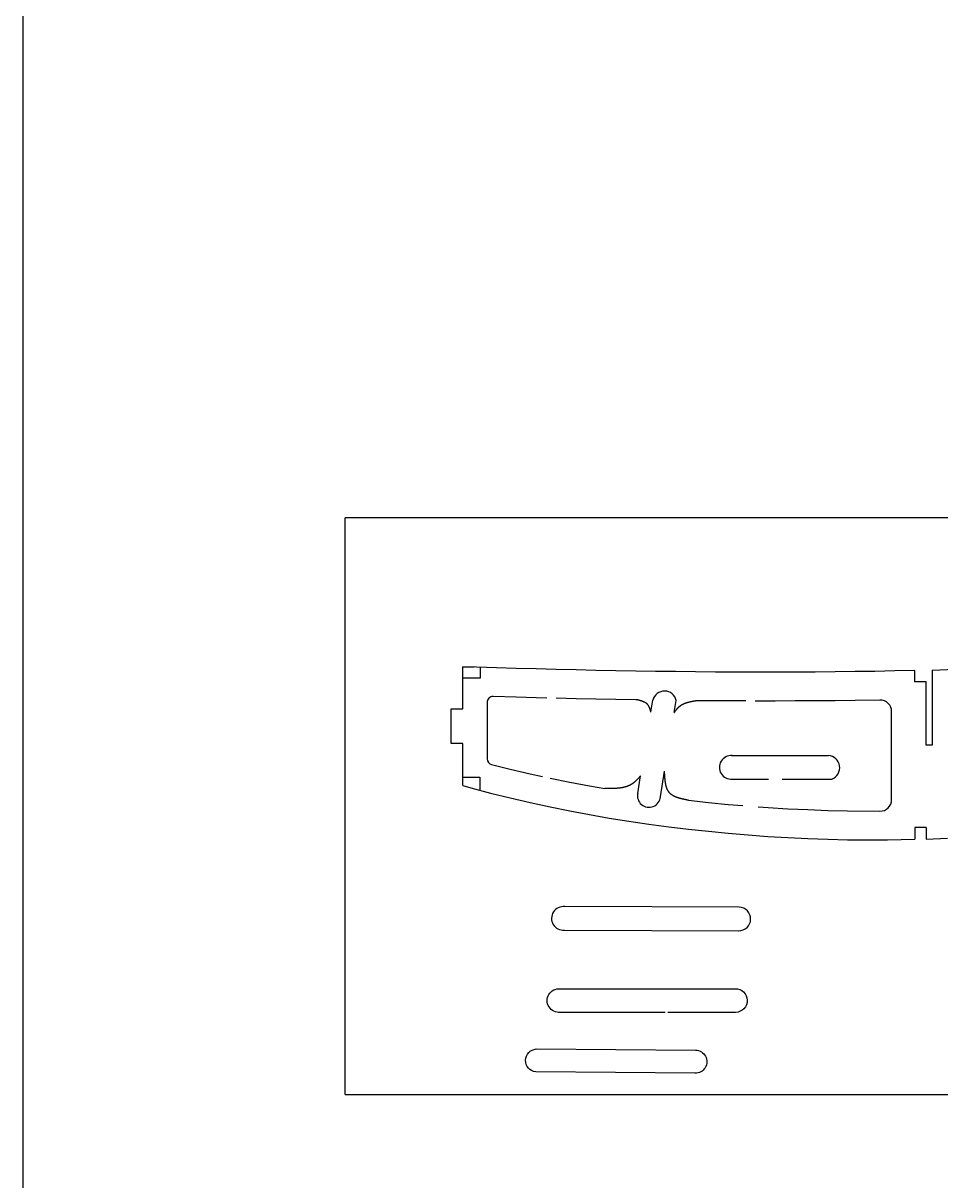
# Model space of a CAD drawing. Header units: inches. Extents: x 2105 to 3676, y -593 to 929.
# Drawn here: x 2104.8 to 2263.9, y 527.5 to 728.3 of the extents above; entities that cross this region are included whole.
import ezdxf

# ---------------------------------------------------------------- set-up
doc = ezdxf.new("R2010")
doc.units = ezdxf.units.IN
doc.header["$MEASUREMENT"] = 0
doc.layers.add('7', color=7, linetype='Continuous')

msp = doc.modelspace()

# ---------------------------------------------------------------- linework, layer by layer
at = {"color": 7}
for p, q in [((2160.59, 542.51), (2160.62, 642.51)), ((3160.59, 642.51), (2160.62, 642.51)), ((2180.98, 609.38), (2180.99, 616.69)), ((2180.99, 616.69), (2182.99, 616.69)), ((2183.99, 616.69), (2183.99, 614.69)), ((2183.99, 614.69), (2180.99, 614.69)), ((2259.36, 614.04), (2259.36, 616.04)), ((2262.36, 616.08), (2262.36, 603.08)), ((2261.36, 614.04), (2259.36, 614.04)), ((2261.36, 603.08), (2261.36, 614.04)), ((2213.63, 608.79), (2213.97, 610.88)), ((2217.66, 608.74), (2218, 610.82)), ((2178.98, 603.38), (2178.98, 609.38)), ((2178.98, 609.38), (2180.98, 609.38)), ((2180.98, 603.38), (2178.98, 603.38)), ((2180.98, 596.07), (2180.98, 603.38)), ((2262.36, 603.08), (2261.36, 603.08)), ((2227.58, 601.27), (2244.4, 601.29)), ((2215.27, 594.13), (2215.99, 598.56)), ((2180.98, 597.52), (2183.98, 597.52)), ((2183.98, 597.52), (2183.98, 595.26)), ((2211.32, 594.68), (2211.82, 597.77)), ((2227.68, 597.18), (2233.99, 597.19)), ((2236.35, 597.19), (2245.02, 597.2)), ((2261.35, 588.79), (2259.35, 588.79)), ((2259.35, 588.79), (2259.35, 586.79)), ((2261.35, 588.79), (2261.35, 586.79)), ((2160.59, 542.51), (3160.59, 542.51))]:
    msp.add_line(p, q, dxfattribs=at)
at = {"color": 3}
msp.add_lwpolyline([(2104.77, 929.05), (3675.61, 929.05), (3675.61, -588.86), (2104.77, -592.65)], close=True, dxfattribs=at)
at = {"color": 7}
for points in [[(2228.82, 570.89, 1), (2228.92, 574.97), (2198.67, 575.08, 1.103481), (2198.61, 571), (2228.86, 570.89)], [(2216.06, 556.74), (2197.91, 556.74, -1.103481), (2197.87, 560.84), (2228.26, 560.85)], [(2228.22, 560.85, -1), (2228.31, 556.75), (2216.57, 556.74)], [(2221.3, 546.19), (2193.64, 546.41, -0.901358), (2193.72, 550.4), (2221.37, 550.19, -1), (2221.26, 546.19)]]:
    msp.add_lwpolyline(points, format="xyb", dxfattribs=at)
for points in [[(2213.63, 608.79, 0), (2213.62, 608.81, 0), (2213.62, 608.83, 0), (2213.61, 608.85, 0), (2213.6, 608.87, 0), (2213.6, 608.9, 0), (2213.59, 608.92, 0), (2213.59, 608.94, 0), (2213.58, 608.96, 0), (2213.57, 608.98, 0), (2213.57, 609, 0), (2213.56, 609.02, 0), (2213.56, 609.05, 0), (2213.55, 609.07, 0), (2213.54, 609.09, 0), (2213.54, 609.11, 0), (2213.53, 609.13, 0), (2213.52, 609.15, 0), (2213.52, 609.17, 0), (2213.51, 609.19, 0), (2213.5, 609.21, 0), (2213.5, 609.23, 0), (2213.49, 609.26, 0), (2213.49, 609.28, 0), (2213.48, 609.3, 0), (2213.47, 609.32, 0), (2213.46, 609.34, 0), (2213.46, 609.36, 0), (2213.45, 609.38, 0), (2213.44, 609.4, 0), (2213.44, 609.42, 0), (2213.43, 609.44, 0), (2213.42, 609.46, 0), (2213.41, 609.48, 0), (2213.41, 609.5, 0), (2213.4, 609.52, 0), (2213.39, 609.54, 0), (2213.38, 609.56, 0), (2213.38, 609.58, 0), (2213.37, 609.6, 0), (2213.36, 609.62, 0), (2213.35, 609.64, 0), (2213.34, 609.65, 0), (2213.33, 609.67, 0), (2213.33, 609.69, 0), (2213.32, 609.71, 0), (2213.31, 609.73, 0), (2213.3, 609.75, 0), (2213.29, 609.77, 0), (2213.28, 609.78, 0), (2213.27, 609.8, 0), (2213.26, 609.82, 0), (2213.25, 609.84, 0), (2213.24, 609.86, 0), (2213.23, 609.87, 0), (2213.22, 609.89, 0), (2213.21, 609.91, 0), (2213.2, 609.92, 0), (2213.19, 609.94, 0), (2213.18, 609.96, 0), (2213.17, 609.97, 0), (2213.16, 609.99, 0), (2213.15, 610.01, 0), (2213.13, 610.02, 0), (2213.12, 610.04, 0), (2213.11, 610.05, 0), (2213.1, 610.07, 0), (2213.09, 610.08, 0), (2213.07, 610.1, 0), (2213.06, 610.11, 0), (2213.05, 610.13, 0), (2213.03, 610.14, 0), (2213.02, 610.16, 0), (2213.01, 610.17, 0), (2212.99, 610.19, 0), (2212.98, 610.2, 0), (2212.97, 610.21, 0), (2212.95, 610.23, 0), (2212.94, 610.24, 0), (2212.92, 610.25, 0), (2212.91, 610.27, 0), (2212.89, 610.28, 0), (2212.88, 610.29, 0), (2212.86, 610.3, 0), (2212.85, 610.32, 0), (2212.83, 610.33, 0), (2212.82, 610.34, 0), (2212.8, 610.35, 0), (2212.78, 610.36, 0), (2212.77, 610.37, 0), (2212.75, 610.39, 0), (2212.73, 610.4, 0), (2212.72, 610.41, 0), (2212.7, 610.42, 0), (2212.68, 610.43, 0), (2212.67, 610.44, 0), (2212.65, 610.45, 0), (2212.63, 610.46, 0), (2212.61, 610.47, 0), (2212.6, 610.48, 0), (2212.58, 610.49, 0), (2212.56, 610.5, 0), (2212.54, 610.51, 0), (2212.52, 610.52, 0), (2212.51, 610.53, 0), (2212.49, 610.54, 0), (2212.47, 610.55, 0), (2212.45, 610.55, 0), (2212.43, 610.56, 0), (2212.41, 610.57, 0), (2212.39, 610.58, 0), (2212.37, 610.59, 0), (2212.35, 610.6, 0), (2212.34, 610.61, 0), (2212.32, 610.61, 0), (2212.3, 610.62, 0), (2212.28, 610.63, 0), (2212.26, 610.64, 0), (2212.24, 610.65, 0), (2212.22, 610.65, 0), (2212.2, 610.66, 0), (2212.18, 610.67, 0), (2212.16, 610.68, 0), (2212.14, 610.68, 0), (2212.12, 610.69, 0), (2212.09, 610.7, 0), (2212.07, 610.71, 0), (2212.05, 610.71, 0), (2212.03, 610.72, 0), (2212.01, 610.73, 0), (2211.99, 610.73, 0), (2211.97, 610.74, 0), (2211.95, 610.75, 0), (2211.93, 610.75, 0), (2211.91, 610.76, 0), (2211.89, 610.77, 0), (2211.86, 610.77, 0), (2211.84, 610.78, 0), (2211.82, 610.79, 0), (2211.8, 610.79, 0), (2211.78, 610.8, 0), (2211.76, 610.81, 0), (2211.74, 610.81, 0), (2211.71, 610.82, 0), (2211.69, 610.83, 0), (2211.67, 610.83, 0), (2211.65, 610.84, 0), (2211.63, 610.84, 0), (2211.61, 610.85, 0), (2211.58, 610.86, 0), (2211.56, 610.86, 0), (2211.54, 610.87, 0), (2211.52, 610.87, 0), (2211.5, 610.88, 0), (2211.47, 610.89, 0), (2211.45, 610.89, 0), (2211.43, 610.9, 0), (2211.41, 610.9, 0), (2211.39, 610.91, 0), (2211.37, 610.92, 0)], [(2217.66, 608.74, 0), (2217.68, 608.77, 0), (2217.69, 608.79, 0), (2217.71, 608.81, 0), (2217.73, 608.83, 0), (2217.74, 608.86, 0), (2217.76, 608.88, 0), (2217.78, 608.9, 0), (2217.79, 608.92, 0), (2217.81, 608.95, 0), (2217.83, 608.97, 0), (2217.85, 608.99, 0), (2217.86, 609.01, 0), (2217.88, 609.04, 0), (2217.9, 609.06, 0), (2217.91, 609.08, 0), (2217.93, 609.1, 0), (2217.95, 609.12, 0), (2217.97, 609.15, 0), (2217.98, 609.17, 0), (2218, 609.19, 0), (2218.02, 609.21, 0), (2218.03, 609.23, 0), (2218.05, 609.25, 0), (2218.07, 609.28, 0), (2218.09, 609.3, 0), (2218.1, 609.32, 0), (2218.12, 609.34, 0), (2218.14, 609.36, 0), (2218.16, 609.38, 0), (2218.18, 609.4, 0), (2218.19, 609.42, 0), (2218.21, 609.44, 0), (2218.23, 609.46, 0), (2218.25, 609.48, 0), (2218.27, 609.5, 0), (2218.29, 609.53, 0), (2218.3, 609.54, 0), (2218.32, 609.56, 0), (2218.34, 609.58, 0), (2218.36, 609.6, 0), (2218.38, 609.62, 0), (2218.4, 609.64, 0), (2218.42, 609.66, 0), (2218.44, 609.68, 0), (2218.46, 609.7, 0), (2218.48, 609.72, 0), (2218.49, 609.74, 0), (2218.51, 609.75, 0), (2218.53, 609.77, 0), (2218.55, 609.79, 0), (2218.57, 609.81, 0), (2218.6, 609.82, 0), (2218.62, 609.84, 0), (2218.64, 609.86, 0), (2218.66, 609.87, 0), (2218.68, 609.89, 0), (2218.7, 609.91, 0), (2218.72, 609.92, 0), (2218.74, 609.94, 0), (2218.76, 609.96, 0), (2218.78, 609.97, 0), (2218.81, 609.99, 0), (2218.83, 610, 0), (2218.85, 610.02, 0), (2218.87, 610.03, 0), (2218.89, 610.04, 0), (2218.92, 610.06, 0), (2218.94, 610.07, 0), (2218.96, 610.09, 0), (2218.98, 610.1, 0), (2219.01, 610.11, 0), (2219.03, 610.13, 0), (2219.05, 610.14, 0), (2219.08, 610.15, 0), (2219.1, 610.16, 0), (2219.12, 610.18, 0), (2219.15, 610.19, 0), (2219.17, 610.2, 0), (2219.19, 610.21, 0), (2219.22, 610.23, 0), (2219.24, 610.24, 0), (2219.27, 610.25, 0), (2219.29, 610.26, 0), (2219.32, 610.27, 0), (2219.34, 610.28, 0), (2219.36, 610.29, 0), (2219.39, 610.3, 0), (2219.41, 610.31, 0), (2219.44, 610.32, 0), (2219.46, 610.33, 0), (2219.49, 610.34, 0), (2219.51, 610.35, 0), (2219.54, 610.36, 0), (2219.57, 610.37, 0), (2219.59, 610.38, 0), (2219.62, 610.39, 0), (2219.64, 610.4, 0), (2219.67, 610.41, 0), (2219.69, 610.42, 0), (2219.72, 610.43, 0), (2219.75, 610.44, 0), (2219.77, 610.44, 0), (2219.8, 610.45, 0), (2219.82, 610.46, 0), (2219.85, 610.47, 0), (2219.88, 610.48, 0), (2219.9, 610.48, 0), (2219.93, 610.49, 0), (2219.96, 610.5, 0), (2219.98, 610.51, 0), (2220.01, 610.52, 0), (2220.04, 610.52, 0), (2220.06, 610.53, 0), (2220.09, 610.54, 0), (2220.12, 610.54, 0), (2220.15, 610.55, 0), (2220.17, 610.56, 0), (2220.2, 610.56, 0), (2220.23, 610.57, 0), (2220.25, 610.58, 0), (2220.28, 610.58, 0), (2220.31, 610.59, 0), (2220.34, 610.6, 0), (2220.36, 610.6, 0), (2220.39, 610.61, 0), (2220.42, 610.62, 0), (2220.45, 610.62, 0), (2220.48, 610.63, 0), (2220.5, 610.63, 0), (2220.53, 610.64, 0), (2220.56, 610.65, 0), (2220.59, 610.65, 0), (2220.62, 610.66, 0), (2220.64, 610.66, 0), (2220.67, 610.67, 0), (2220.7, 610.67, 0), (2220.73, 610.68, 0), (2220.76, 610.69, 0), (2220.78, 610.69, 0), (2220.81, 610.7, 0), (2220.84, 610.7, 0), (2220.87, 610.71, 0), (2220.9, 610.71, 0), (2220.92, 610.72, 0), (2220.95, 610.72, 0), (2220.98, 610.73, 0), (2221.01, 610.73, 0), (2221.04, 610.74, 0), (2221.07, 610.74, 0), (2221.1, 610.75, 0), (2221.12, 610.75, 0), (2221.15, 610.76, 0), (2221.18, 610.76, 0), (2221.21, 610.77, 0), (2221.24, 610.77, 0), (2221.27, 610.78, 0), (2221.29, 610.78, 0), (2221.32, 610.79, 0), (2221.35, 610.79, 0)], [(2220.15, 593.53, 0), (2220.1, 593.54, 0), (2220.05, 593.55, 0), (2220, 593.56, 0), (2219.95, 593.56, 0), (2219.9, 593.57, 0), (2219.84, 593.58, 0), (2219.79, 593.59, 0), (2219.74, 593.6, 0), (2219.69, 593.61, 0), (2219.64, 593.62, 0), (2219.59, 593.63, 0), (2219.54, 593.64, 0), (2219.49, 593.65, 0), (2219.44, 593.67, 0), (2219.39, 593.68, 0), (2219.34, 593.69, 0), (2219.29, 593.7, 0), (2219.24, 593.71, 0), (2219.19, 593.72, 0), (2219.14, 593.73, 0), (2219.09, 593.74, 0), (2219.04, 593.75, 0), (2218.99, 593.76, 0), (2218.94, 593.78, 0), (2218.89, 593.79, 0), (2218.84, 593.8, 0), (2218.8, 593.81, 0), (2218.75, 593.82, 0), (2218.7, 593.84, 0), (2218.65, 593.85, 0), (2218.61, 593.86, 0), (2218.56, 593.88, 0), (2218.51, 593.89, 0), (2218.47, 593.9, 0), (2218.42, 593.92, 0), (2218.37, 593.93, 0), (2218.33, 593.95, 0), (2218.28, 593.96, 0), (2218.24, 593.98, 0), (2218.19, 593.99, 0), (2218.15, 594.01, 0), (2218.1, 594.02, 0), (2218.06, 594.04, 0), (2218.02, 594.06, 0), (2217.97, 594.07, 0), (2217.93, 594.09, 0), (2217.89, 594.11, 0), (2217.85, 594.13, 0), (2217.81, 594.14, 0), (2217.76, 594.16, 0), (2217.72, 594.18, 0), (2217.68, 594.2, 0), (2217.64, 594.22, 0), (2217.6, 594.24, 0), (2217.56, 594.26, 0), (2217.53, 594.28, 0), (2217.49, 594.3, 0), (2217.45, 594.32, 0), (2217.41, 594.35, 0), (2217.38, 594.37, 0), (2217.34, 594.39, 0), (2217.31, 594.41, 0), (2217.27, 594.44, 0), (2217.24, 594.46, 0), (2217.2, 594.49, 0), (2217.17, 594.51, 0), (2217.13, 594.54, 0), (2217.1, 594.56, 0), (2217.07, 594.59, 0), (2217.04, 594.62, 0), (2217.01, 594.65, 0), (2216.98, 594.67, 0), (2216.95, 594.7, 0), (2216.92, 594.73, 0), (2216.89, 594.76, 0), (2216.86, 594.79, 0), (2216.84, 594.82, 0), (2216.81, 594.85, 0), (2216.78, 594.89, 0), (2216.76, 594.92, 0), (2216.73, 594.95, 0), (2216.71, 594.98, 0), (2216.69, 595.02, 0), (2216.66, 595.05, 0), (2216.64, 595.09, 0), (2216.62, 595.12, 0), (2216.6, 595.16, 0), (2216.58, 595.2, 0), (2216.56, 595.23, 0), (2216.54, 595.27, 0), (2216.52, 595.31, 0), (2216.5, 595.34, 0), (2216.48, 595.38, 0), (2216.46, 595.42, 0), (2216.44, 595.46, 0), (2216.43, 595.5, 0), (2216.41, 595.54, 0), (2216.39, 595.58, 0), (2216.38, 595.62, 0), (2216.36, 595.66, 0), (2216.35, 595.71, 0), (2216.33, 595.75, 0), (2216.32, 595.79, 0), (2216.31, 595.83, 0), (2216.29, 595.88, 0), (2216.28, 595.92, 0), (2216.27, 595.96, 0), (2216.26, 596.01, 0), (2216.25, 596.05, 0), (2216.23, 596.1, 0), (2216.22, 596.14, 0), (2216.21, 596.19, 0), (2216.2, 596.23, 0), (2216.19, 596.28, 0), (2216.18, 596.33, 0), (2216.18, 596.37, 0), (2216.17, 596.42, 0), (2216.16, 596.47, 0), (2216.15, 596.52, 0), (2216.14, 596.56, 0), (2216.13, 596.61, 0), (2216.13, 596.66, 0), (2216.12, 596.71, 0), (2216.11, 596.76, 0), (2216.11, 596.81, 0), (2216.1, 596.85, 0), (2216.09, 596.9, 0), (2216.09, 596.95, 0), (2216.08, 597, 0), (2216.08, 597.05, 0), (2216.07, 597.1, 0), (2216.07, 597.15, 0), (2216.06, 597.2, 0), (2216.06, 597.25, 0), (2216.05, 597.31, 0), (2216.05, 597.36, 0), (2216.05, 597.41, 0), (2216.04, 597.46, 0), (2216.04, 597.51, 0), (2216.04, 597.56, 0), (2216.03, 597.61, 0), (2216.03, 597.67, 0), (2216.03, 597.72, 0), (2216.02, 597.77, 0), (2216.02, 597.82, 0), (2216.02, 597.87, 0), (2216.01, 597.93, 0), (2216.01, 597.98, 0), (2216.01, 598.03, 0), (2216.01, 598.08, 0), (2216, 598.14, 0), (2216, 598.19, 0), (2216, 598.24, 0), (2216, 598.29, 0), (2216, 598.35, 0), (2215.99, 598.4, 0), (2215.99, 598.45, 0), (2215.99, 598.5, 0), (2215.99, 598.56, 0)], [(2211.82, 597.77, 0), (2211.79, 597.74, 0), (2211.76, 597.71, 0), (2211.73, 597.67, 0), (2211.7, 597.64, 0), (2211.67, 597.61, 0), (2211.64, 597.57, 0), (2211.61, 597.54, 0), (2211.59, 597.51, 0), (2211.56, 597.48, 0), (2211.53, 597.44, 0), (2211.5, 597.41, 0), (2211.47, 597.38, 0), (2211.44, 597.35, 0), (2211.41, 597.31, 0), (2211.38, 597.28, 0), (2211.35, 597.25, 0), (2211.32, 597.22, 0), (2211.29, 597.19, 0), (2211.26, 597.15, 0), (2211.23, 597.12, 0), (2211.2, 597.09, 0), (2211.17, 597.06, 0), (2211.14, 597.03, 0), (2211.11, 597, 0), (2211.08, 596.97, 0), (2211.05, 596.94, 0), (2211.02, 596.91, 0), (2210.99, 596.88, 0), (2210.96, 596.85, 0), (2210.93, 596.82, 0), (2210.89, 596.79, 0), (2210.86, 596.76, 0), (2210.83, 596.74, 0), (2210.8, 596.71, 0), (2210.77, 596.68, 0), (2210.74, 596.65, 0), (2210.7, 596.63, 0), (2210.67, 596.6, 0), (2210.64, 596.57, 0), (2210.61, 596.55, 0), (2210.57, 596.52, 0), (2210.54, 596.5, 0), (2210.51, 596.47, 0), (2210.47, 596.45, 0), (2210.44, 596.42, 0), (2210.41, 596.4, 0), (2210.37, 596.37, 0), (2210.34, 596.35, 0), (2210.3, 596.33, 0), (2210.27, 596.31, 0), (2210.23, 596.29, 0), (2210.2, 596.26, 0), (2210.16, 596.24, 0), (2210.13, 596.22, 0), (2210.09, 596.2, 0), (2210.06, 596.18, 0), (2210.02, 596.16, 0), (2209.98, 596.15, 0), (2209.95, 596.13, 0), (2209.91, 596.11, 0), (2209.87, 596.09, 0), (2209.84, 596.07, 0), (2209.8, 596.06, 0), (2209.76, 596.04, 0), (2209.72, 596.02, 0), (2209.69, 596.01, 0), (2209.65, 595.99, 0), (2209.61, 595.98, 0), (2209.57, 595.96, 0), (2209.53, 595.95, 0), (2209.5, 595.93, 0), (2209.46, 595.92, 0), (2209.42, 595.91, 0), (2209.38, 595.89, 0), (2209.34, 595.88, 0), (2209.3, 595.87, 0), (2209.26, 595.86, 0), (2209.22, 595.84, 0), (2209.18, 595.83, 0), (2209.14, 595.82, 0), (2209.1, 595.81, 0), (2209.06, 595.8, 0), (2209.02, 595.79, 0), (2208.98, 595.78, 0), (2208.94, 595.77, 0), (2208.9, 595.76, 0), (2208.85, 595.75, 0), (2208.81, 595.74, 0), (2208.77, 595.73, 0), (2208.73, 595.72, 0), (2208.69, 595.72, 0), (2208.65, 595.71, 0), (2208.6, 595.7, 0), (2208.56, 595.69, 0), (2208.52, 595.69, 0), (2208.48, 595.68, 0), (2208.44, 595.67, 0), (2208.39, 595.67, 0), (2208.35, 595.66, 0), (2208.31, 595.65, 0), (2208.26, 595.65, 0), (2208.22, 595.64, 0), (2208.18, 595.64, 0), (2208.14, 595.63, 0), (2208.09, 595.63, 0), (2208.05, 595.62, 0), (2208.01, 595.62, 0), (2207.96, 595.61, 0), (2207.92, 595.61, 0), (2207.87, 595.61, 0), (2207.83, 595.6, 0), (2207.79, 595.6, 0), (2207.74, 595.59, 0), (2207.7, 595.59, 0), (2207.65, 595.59, 0), (2207.61, 595.59, 0), (2207.56, 595.58, 0), (2207.52, 595.58, 0), (2207.48, 595.58, 0), (2207.43, 595.58, 0), (2207.39, 595.57, 0), (2207.34, 595.57, 0), (2207.3, 595.57, 0), (2207.25, 595.57, 0), (2207.21, 595.57, 0), (2207.16, 595.57, 0), (2207.12, 595.56, 0), (2207.07, 595.56, 0), (2207.02, 595.56, 0), (2206.98, 595.56, 0), (2206.93, 595.56, 0), (2206.89, 595.56, 0), (2206.84, 595.56, 0), (2206.8, 595.56, 0), (2206.75, 595.56, 0), (2206.71, 595.56, 0), (2206.66, 595.56, 0), (2206.61, 595.56, 0), (2206.57, 595.56, 0), (2206.52, 595.56, 0), (2206.48, 595.56, 0), (2206.43, 595.56, 0), (2206.39, 595.56, 0), (2206.34, 595.56, 0), (2206.29, 595.56, 0), (2206.25, 595.56, 0), (2206.2, 595.56, 0), (2206.16, 595.56, 0), (2206.11, 595.56, 0), (2206.06, 595.56, 0), (2206.02, 595.56, 0), (2205.97, 595.56, 0), (2205.92, 595.56, 0), (2205.88, 595.56, 0), (2205.83, 595.56, 0), (2205.79, 595.57, 0), (2205.74, 595.57, 0), (2205.69, 595.57, 0), (2205.65, 595.57, 0)]]:
    msp.add_polyline3d(points, dxfattribs=at)
for centre, radius, start, end in [((2215.98, 610.39), 2.07, 12.0617, 166.4158), ((2227.53, 599.23), 2.05, 85.8884, 274.2511), ((2244.24, 599.18), 2.12, 291.4301, 85.7842), ((2213.28, 594.31), 2, 166.52, 354.8827)]:
    msp.add_arc(centre, radius, start, end, dxfattribs=at)
at = {"layer": '7', "color": 7, "linetype": 'Continuous'}
for points in [[(2259.36, 616.02), (2255.93, 615.95), (2252.47, 615.88), (2249.01, 615.83), (2245.55, 615.79), (2242.09, 615.76), (2238.63, 615.74), (2235.18, 615.73), (2231.72, 615.73), (2228.27, 615.74), (2224.81, 615.76), (2221.35, 615.79), (2217.9, 615.83), (2214.44, 615.87), (2210.99, 615.92), (2207.54, 615.98), (2204.08, 616.05), (2200.63, 616.13), (2197.18, 616.21), (2193.72, 616.3), (2190.27, 616.4), (2186.82, 616.51), (2183.37, 616.61), (2180.99, 616.69)], [(2266.31, 616.21), (2262.36, 616.04)], [(2211.36, 610.92), (2210.99, 610.92), (2207.53, 610.98), (2204.08, 611.05), (2200.63, 611.13), (2197.17, 611.21)], [(2230.07, 610.74), (2228.26, 610.74), (2224.81, 610.76), (2221.35, 610.79)], [(2196.13, 597.37), (2199.54, 596.68), (2202.95, 596.04), (2205.65, 595.57)], [(2180.98, 596.07), (2182.38, 595.68), (2185.8, 594.78), (2189.23, 593.92), (2192.67, 593.12), (2196.13, 592.37), (2199.53, 591.68), (2202.95, 591.04), (2206.38, 590.45), (2209.81, 589.9), (2213.25, 589.4), (2216.7, 588.94), (2220.15, 588.52), (2223.59, 588.15), (2227.03, 587.82), (2230.47, 587.53), (2233.91, 587.27), (2237.36, 587.06), (2240.81, 586.9), (2244.27, 586.77), (2247.73, 586.69), (2251.19, 586.66), (2254.65, 586.66), (2259.35, 586.79)], [(2220.15, 593.52), (2223.59, 593.15), (2227.03, 592.82), (2229.57, 592.6)], [(2261.35, 586.79), (2265.02, 586.96)]]:
    msp.add_lwpolyline(points, dxfattribs=at)
for points in [[(2195.58, 611.26), (2193.72, 611.3), (2190.27, 611.4), (2186.26, 611.52, 0.422864), (2185.23, 610.52), (2185.22, 600.7, 0.344619), (2185.98, 599.73), (2189.23, 598.92), (2192.67, 598.12), (2194.83, 597.65)], [(2255.36, 608.9, 0.418884), (2253.33, 610.9), (2249.01, 610.83), (2245.55, 610.79), (2242.09, 610.76), (2238.63, 610.74), (2235.18, 610.73), (2231.72, 610.73)], [(2232.19, 592.4), (2233.92, 592.27), (2237.36, 592.06), (2240.82, 591.9), (2244.27, 591.77), (2247.73, 591.69), (2253.33, 591.63, 0.417263), (2255.35, 593.63), (2255.36, 608.9)]]:
    msp.add_lwpolyline(points, format="xyb", dxfattribs=at)

doc.saveas('drawing.dxf')
